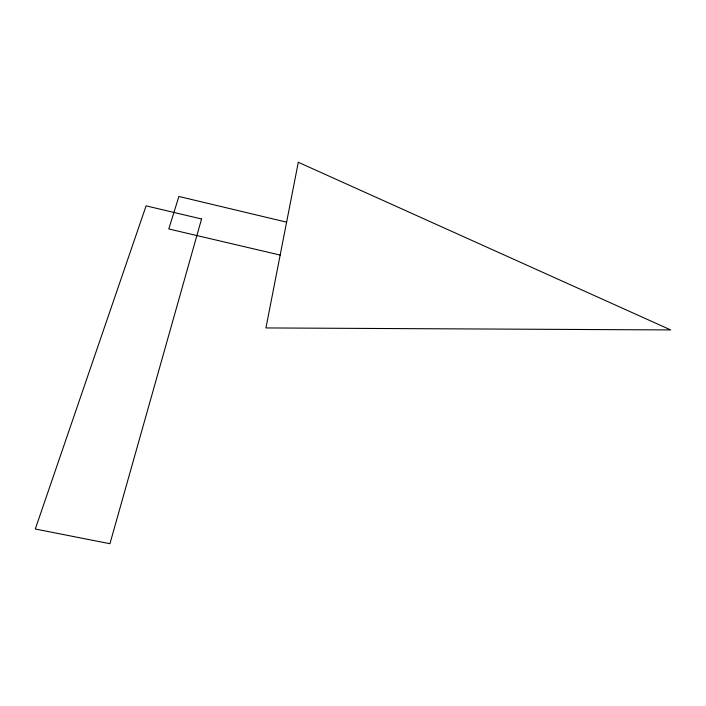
<?xml version="1.0" encoding="UTF-8"?>
<svg xmlns="http://www.w3.org/2000/svg" width="706" height="706" viewBox="0 0 706 706"><rect width="100%" height="100%" fill="white"/><g stroke="black" fill="none" stroke-linecap="round" stroke-linejoin="round"><path stroke-width="1.06" d="M280.167 255.078L168.76 228.956L178.9 196.471L286.601 222.152M298.303 162.283L265.933 327.937L670.7 329.931L298.303 162.283M201.554 218.984L109.933 543.717L35.3 529.015L146.098 205.861L201.554 218.984"/></g></svg>
